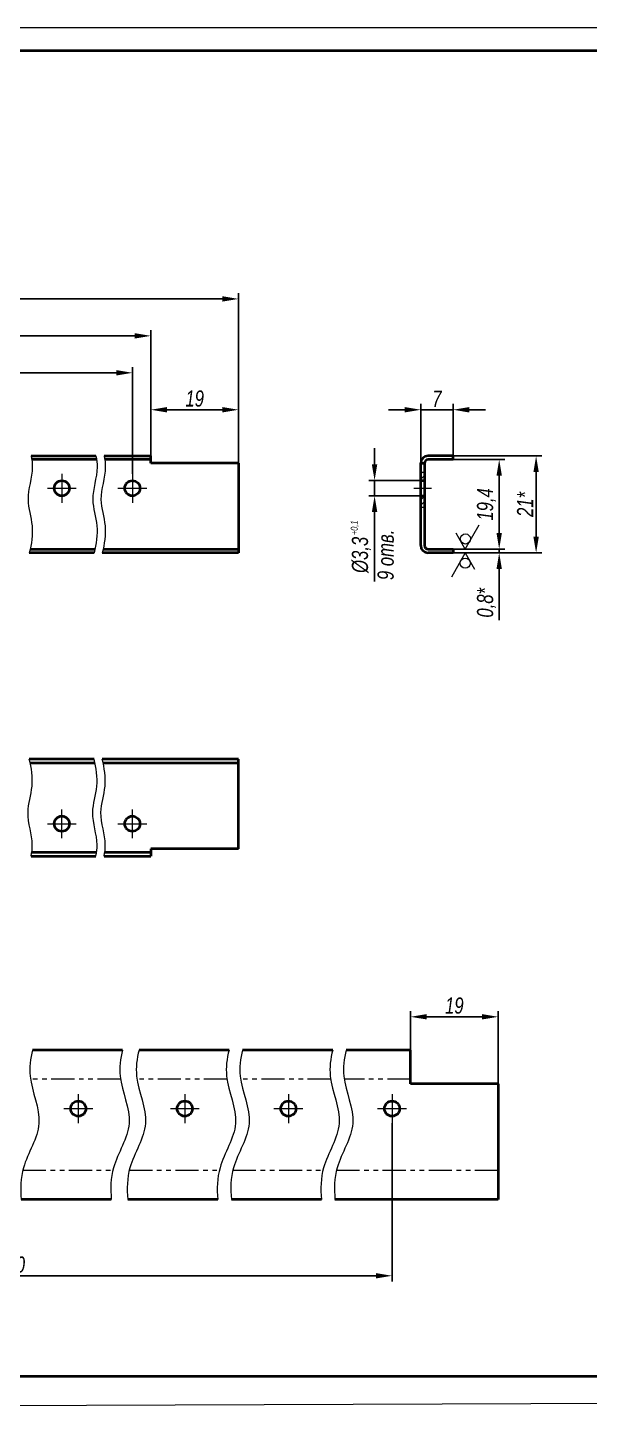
# Model space of a CAD drawing. Header units: millimetres. Extents: x 12064 to 35004, y -6103 to -2658.
# Drawn here: x 31371.3 to 31493, y -3148.8 to -2849.6 of the extents above; entities that cross this region are included whole.
import ezdxf

# ---------------------------------------------------------------- set-up
doc = ezdxf.new("R2010")
doc.units = ezdxf.units.MM
doc.linetypes.add('LT_03', pattern=[20.32, 12.7, -2.54, 2.54, -2.54])
doc.linetypes.add('LT_04', pattern=[20, 10, -2, 2, -2, 2, -2])
for name, color, linetype, lineweight in [('Layer_02', 1, 'Continuous', 13), ('Layer_03', 5, 'LT_04', 13), ('Layer_04', 7, 'Continuous', 40), ('Layer_05', 6, 'Continuous', 13), ('Layer_06', 7, 'Continuous', 40), ('Layer_09', 1, 'Continuous', 15), ('Layer_10', 6, 'Continuous', 15), ('Layer_11', 1, 'LT_03', 15)]:
    doc.layers.add(name, color=color, linetype=linetype, lineweight=lineweight)
doc.styles.add('Style_01', font='ARIALNI.TTF', dxfattribs={"width": 0.9, "height": 3.5})
doc.dimstyles.new('DimStyle_01', dxfattribs={"dimtxt": 3.5, "dimasz": 3.5, "dimexe": 1.25, "dimexo": 0, "dimtad": 1, "dimdec": 1, "dimtxsty": 'Style_01', "dimcen": 2.5, "dimazin": 3, "dimtfac": 1, "dimtdec": 1, "dimtmove": 0, "dimatfit": 3})
doc.dimstyles.new('DimStyle_02', dxfattribs={"dimtxt": 3.5, "dimasz": 3.5, "dimexe": 1.25, "dimexo": 0, "dimtad": 1, "dimdec": 1, "dimtxsty": 'Style_01', "dimcen": 0, "dimazin": 3, "dimtfac": 1, "dimtdec": 1, "dimtmove": 0, "dimatfit": 3})

# ---------------------------------------------------------------- blocks, each defined once
blk = doc.blocks.new('*D2896')
at = {"layer": 'Defpoints', "color": 0, "ltscale": 0.5}
for p in [(31393.99, -2924.31), (31284.81, -2946.19), (31393.99, -2946.19)]:
    blk.add_point(p, dxfattribs=at)
at = {"layer": 'Layer_09', "color": 0, "lineweight": -2, "ltscale": 0.5}
for p, q in [((31284.81, -2946.19), (31284.81, -2923.06)), ((31393.99, -2946.19), (31393.99, -2923.06)), ((31288.31, -2924.31), (31390.49, -2924.31))]:
    blk.add_line(p, q, dxfattribs=at)
at = {"layer": 'Layer_09', "color": 0, "ltscale": 0.5}
for points in [[(31288.31, -2923.73), (31288.31, -2924.9), (31284.81, -2924.31)], [(31390.49, -2923.73), (31390.49, -2924.9), (31393.99, -2924.31)]]:
    blk.add_solid(points, dxfattribs=at)
at = {"layer": 'Layer_09', "color": 0, "ltscale": 0.5, "insert": (31339.4, -2921.9), "char_height": 3.5, "attachment_point": 5, "style": 'Style_01'}
blk.add_mtext('230х8=1840', dxfattribs=at)
blk = doc.blocks.new('*D2898')
at = {"layer": 'Defpoints', "color": 0, "ltscale": 0.5}
for p in [(31397.99, -2916.31), (31278.81, -2942.31), (31397.99, -2942.31)]:
    blk.add_point(p, dxfattribs=at)
at = {"layer": 'Layer_09', "color": 0, "lineweight": -2, "ltscale": 0.5}
for p, q in [((31278.81, -2942.31), (31278.81, -2915.06)), ((31282.31, -2916.31), (31394.49, -2916.31)), ((31397.99, -2942.31), (31397.99, -2915.06))]:
    blk.add_line(p, q, dxfattribs=at)
at = {"layer": 'Layer_09', "color": 0, "ltscale": 0.5}
for points in [[(31282.31, -2915.73), (31282.31, -2916.9), (31278.81, -2916.31)], [(31394.49, -2915.73), (31394.49, -2916.9), (31397.99, -2916.31)]]:
    blk.add_solid(points, dxfattribs=at)
at = {"layer": 'Layer_09', "color": 0, "ltscale": 0.5, "insert": (31338.4, -2913.9), "char_height": 3.5, "attachment_point": 5, "style": 'Style_01'}
blk.add_mtext('1850', dxfattribs=at)
blk = doc.blocks.new('*D2899')
at = {"layer": 'Defpoints', "color": 0, "ltscale": 0.5}
for p in [(31416.99, -2908.31), (31257.81, -2943.91), (31416.99, -2943.91)]:
    blk.add_point(p, dxfattribs=at)
at = {"layer": 'Layer_09', "color": 0, "lineweight": -2, "ltscale": 0.5}
for p, q in [((31257.81, -2943.91), (31257.81, -2907.06)), ((31416.99, -2943.91), (31416.99, -2907.06)), ((31261.31, -2908.31), (31413.49, -2908.31))]:
    blk.add_line(p, q, dxfattribs=at)
at = {"layer": 'Layer_09', "color": 0, "ltscale": 0.5}
for points in [[(31261.31, -2907.73), (31261.31, -2908.9), (31257.81, -2908.31)], [(31413.49, -2907.73), (31413.49, -2908.9), (31416.99, -2908.31)]]:
    blk.add_solid(points, dxfattribs=at)
at = {"layer": 'Layer_09', "color": 0, "ltscale": 0.5, "insert": (31337.4, -2905.9), "char_height": 3.5, "attachment_point": 5, "style": 'Style_01'}
blk.add_mtext('1890*', dxfattribs=at)
blk = doc.blocks.new('*D2900')
at = {"layer": 'Defpoints', "color": 0, "ltscale": 0.5}
for p in [(31463.47, -2932.31), (31456.47, -2943.91), (31463.47, -2943.11)]:
    blk.add_point(p, dxfattribs=at)
at = {"layer": 'Layer_09', "color": 0, "lineweight": -2, "ltscale": 0.5}
for p, q in [((31456.47, -2943.91), (31456.47, -2931.06)), ((31463.47, -2943.11), (31463.47, -2931.06)), ((31452.97, -2932.31), (31449.47, -2932.31)), ((31456.47, -2932.31), (31463.47, -2932.31)), ((31466.97, -2932.31), (31470.47, -2932.31))]:
    blk.add_line(p, q, dxfattribs=at)
at = {"layer": 'Layer_09', "color": 0, "ltscale": 0.5}
for points in [[(31452.97, -2931.73), (31452.97, -2932.9), (31456.47, -2932.31)], [(31466.97, -2931.73), (31466.97, -2932.9), (31463.47, -2932.31)]]:
    blk.add_solid(points, dxfattribs=at)
at = {"layer": 'Layer_09', "color": 0, "ltscale": 0.5, "insert": (31459.97, -2929.94), "char_height": 3.5, "attachment_point": 5, "style": 'Style_01'}
blk.add_mtext('7', dxfattribs=at)
blk = doc.blocks.new('*D2901')
at = {"layer": 'Defpoints', "color": 0, "ltscale": 0.5}
for p in [(31463.47, -2943.11), (31463.47, -2962.51), (31473.47, -2962.51)]:
    blk.add_point(p, dxfattribs=at)
at = {"layer": 'Layer_09', "color": 0, "lineweight": -2, "ltscale": 0.5}
for p, q in [((31463.47, -2943.11), (31474.72, -2943.11)), ((31473.47, -2946.61), (31473.47, -2959.01)), ((31463.47, -2962.51), (31474.72, -2962.51))]:
    blk.add_line(p, q, dxfattribs=at)
at = {"layer": 'Layer_09', "color": 0, "ltscale": 0.5}
for points in [[(31472.88, -2946.61), (31474.05, -2946.61), (31473.47, -2943.11)], [(31472.88, -2959.01), (31474.05, -2959.01), (31473.47, -2962.51)]]:
    blk.add_solid(points, dxfattribs=at)
at = {"layer": 'Layer_09', "color": 0, "ltscale": 0.5, "insert": (31470.73, -2952.81), "char_height": 3.5, "attachment_point": 5, "rotation": 90, "style": 'Style_01'}
blk.add_mtext('19,4', dxfattribs=at)
blk = doc.blocks.new('*D2902')
at = {"layer": 'Defpoints', "color": 0, "ltscale": 0.5}
for p in [(31463.47, -2962.51), (31463.47, -2963.31), (31473.47, -2963.31)]:
    blk.add_point(p, dxfattribs=at)
at = {"layer": 'Layer_09', "color": 0, "lineweight": -2, "ltscale": 0.5}
for p, q in [((31473.47, -2959.01), (31473.47, -2955.51)), ((31463.47, -2962.51), (31474.72, -2962.51)), ((31463.47, -2963.31), (31474.72, -2963.31)), ((31473.47, -2962.51), (31473.47, -2963.31)), ((31473.47, -2966.81), (31473.47, -2977.9))]:
    blk.add_line(p, q, dxfattribs=at)
at = {"layer": 'Layer_09', "color": 0, "ltscale": 0.5}
for points in [[(31472.88, -2959.01), (31474.05, -2959.01), (31473.47, -2962.51)], [(31472.88, -2966.81), (31474.05, -2966.81), (31473.47, -2963.31)]]:
    blk.add_solid(points, dxfattribs=at)
at = {"layer": 'Layer_09', "color": 0, "ltscale": 0.5, "insert": (31470.73, -2974.11), "char_height": 3.5, "attachment_point": 5, "rotation": 90, "style": 'Style_01'}
blk.add_mtext('0,8*', dxfattribs=at)
blk = doc.blocks.new('*D2903')
at = {"layer": 'Defpoints', "color": 0, "ltscale": 0.5}
for p in [(31463.47, -2942.31), (31481.47, -2942.31), (31463.47, -2963.31)]:
    blk.add_point(p, dxfattribs=at)
at = {"layer": 'Layer_09', "color": 0, "lineweight": -2, "ltscale": 0.5}
for p, q in [((31463.47, -2942.31), (31482.72, -2942.31)), ((31481.47, -2959.81), (31481.47, -2945.81)), ((31463.47, -2963.31), (31482.72, -2963.31))]:
    blk.add_line(p, q, dxfattribs=at)
at = {"layer": 'Layer_09', "color": 0, "ltscale": 0.5}
for points in [[(31480.88, -2945.81), (31482.05, -2945.81), (31481.47, -2942.31)], [(31480.88, -2959.81), (31482.05, -2959.81), (31481.47, -2963.31)]]:
    blk.add_solid(points, dxfattribs=at)
at = {"layer": 'Layer_09', "color": 0, "ltscale": 0.5, "insert": (31479.08, -2952.81), "char_height": 3.5, "attachment_point": 5, "rotation": 90, "style": 'Style_01'}
blk.add_mtext('21*', dxfattribs=at)
blk = doc.blocks.new('*D2904')
at = {"layer": 'Defpoints', "color": 0, "ltscale": 0.5}
for p in [(31271.26, -3086.77), (31450.25, -3086.77), (31450.25, -3119.84)]:
    blk.add_point(p, dxfattribs=at)
at = {"layer": 'Layer_09', "color": 0, "lineweight": -2, "ltscale": 0.5}
for p, q in [((31271.26, -3086.77), (31271.26, -3121.09)), ((31450.25, -3086.77), (31450.25, -3121.09)), ((31274.76, -3119.84), (31446.75, -3119.84))]:
    blk.add_line(p, q, dxfattribs=at)
at = {"layer": 'Layer_09', "color": 0, "ltscale": 0.5}
for points in [[(31274.76, -3119.26), (31274.76, -3120.42), (31271.26, -3119.84)], [(31446.75, -3119.26), (31446.75, -3120.42), (31450.25, -3119.84)]]:
    blk.add_solid(points, dxfattribs=at)
at = {"layer": 'Layer_09', "color": 0, "ltscale": 0.5, "insert": (31360.75, -3117.43), "char_height": 3.5, "attachment_point": 5, "style": 'Style_01'}
blk.add_mtext('230х8=1840', dxfattribs=at)
blk = doc.blocks.new('*D2905')
at = {"layer": 'Defpoints', "color": 0, "ltscale": 0.5}
for p in [(31456.47, -2947.66), (31446.47, -2950.96), (31456.47, -2950.96)]:
    blk.add_point(p, dxfattribs=at)
at = {"layer": 'Layer_09', "color": 0, "lineweight": -2, "ltscale": 0.5}
for p, q in [((31446.47, -2944.16), (31446.47, -2940.66)), ((31456.47, -2947.66), (31445.22, -2947.66)), ((31446.47, -2947.66), (31446.47, -2950.96)), ((31456.47, -2950.96), (31445.22, -2950.96)), ((31446.47, -2954.46), (31446.47, -2969.52))]:
    blk.add_line(p, q, dxfattribs=at)
at = {"layer": 'Layer_09', "color": 0, "ltscale": 0.5}
for points in [[(31445.88, -2944.16), (31447.05, -2944.16), (31446.47, -2947.66)], [(31445.88, -2954.46), (31447.05, -2954.46), (31446.47, -2950.96)]]:
    blk.add_solid(points, dxfattribs=at)
at = {"layer": 'Layer_09', "color": 0, "ltscale": 0.5, "char_height": 3.5, "attachment_point": 5, "rotation": 90, "style": 'Style_01'}
for s, insert in [('9 отв.', (31448.88, -2963.74)), ('%%C3,3', (31443.62, -2963.74))]:
    blk.add_mtext(s, dxfattribs=dict(at, insert=insert))
blk = doc.blocks.new('*D2906')
at = {"layer": 'Defpoints', "color": 0, "ltscale": 0.5}
for p in [(31416.99, -2932.31), (31397.99, -2942.31), (31416.99, -2943.91)]:
    blk.add_point(p, dxfattribs=at)
at = {"layer": 'Layer_09', "color": 0, "lineweight": -2, "ltscale": 0.5}
for p, q in [((31397.99, -2942.31), (31397.99, -2931.06)), ((31416.99, -2943.91), (31416.99, -2931.06)), ((31401.49, -2932.31), (31413.49, -2932.31))]:
    blk.add_line(p, q, dxfattribs=at)
at = {"layer": 'Layer_09', "color": 0, "ltscale": 0.5}
for points in [[(31401.49, -2931.73), (31401.49, -2932.9), (31397.99, -2932.31)], [(31413.49, -2931.73), (31413.49, -2932.9), (31416.99, -2932.31)]]:
    blk.add_solid(points, dxfattribs=at)
at = {"layer": 'Layer_09', "color": 0, "ltscale": 0.5, "insert": (31407.49, -2929.9), "char_height": 3.5, "attachment_point": 5, "style": 'Style_01'}
blk.add_mtext('19', dxfattribs=at)
blk = doc.blocks.new('*D2848')
at = {"layer": 'Defpoints', "color": 0, "ltscale": 0.5}
for p in [(31473.25, -3063.76), (31454.25, -3070.96), (31473.25, -3078.25)]:
    blk.add_point(p, dxfattribs=at)
at = {"layer": 'Layer_09', "color": 0, "lineweight": -2, "ltscale": 0.5}
for p, q in [((31454.25, -3070.96), (31454.25, -3062.51)), ((31457.75, -3063.76), (31469.75, -3063.76)), ((31473.25, -3078.25), (31473.25, -3062.51))]:
    blk.add_line(p, q, dxfattribs=at)
at = {"layer": 'Layer_09', "color": 0, "ltscale": 0.5}
for points in [[(31457.75, -3063.18), (31457.75, -3064.34), (31454.25, -3063.76)], [(31469.75, -3063.18), (31469.75, -3064.34), (31473.25, -3063.76)]]:
    blk.add_solid(points, dxfattribs=at)
at = {"layer": 'Layer_09', "color": 0, "ltscale": 0.5, "insert": (31463.75, -3061.35), "char_height": 3.5, "attachment_point": 5, "style": 'Style_01'}
blk.add_mtext('19', dxfattribs=at)

msp = doc.modelspace()

# ---------------------------------------------------------------- hatches: boundary and pattern name
at = {"layer": 'Layer_10', "ltscale": 0.5}
h = msp.add_hatch(dxfattribs=at)
h.set_pattern_fill('ANSI31', color=256, scale=0.25)
h.set_pattern_definition([(45, (38.0079, -10.7303), (-0.561266008, 0.561266008), [])])
edge = h.paths.add_edge_path()
edge.add_spline(control_points=[(31457.27, -2945.76), (31457.11, -2945.81), (31456.85, -2945.86), (31456.58, -2945.79), (31456.47, -2945.76)], knot_values=[0.95436, 0.95436, 0.95436, 0.95436, 1.429915, 1.757459, 1.757459, 1.757459, 1.757459], degree=3, periodic=0)
edge.add_line((31456.47, -2945.91), (31456.47, -2947.66))
edge.add_line((31456.47, -2947.66), (31457.27, -2947.66))
edge.add_line((31457.27, -2947.66), (31457.27, -2945.76))
edge = h.paths.add_edge_path()
edge.add_spline(control_points=[(31456.47, -2953.32), (31456.58, -2953.35), (31456.85, -2953.42), (31457.11, -2953.37), (31457.27, -2953.32)], knot_values=[0.95436, 0.95436, 0.95436, 0.95436, 1.281904, 1.757459, 1.757459, 1.757459, 1.757459], degree=3, periodic=0)
edge.add_line((31457.27, -2953.32), (31457.27, -2950.96))
edge.add_line((31457.27, -2950.96), (31456.47, -2950.96))
edge.add_line((31456.47, -2950.96), (31456.47, -2953.32))

# ---------------------------------------------------------------- linework, layer by layer
at = {"layer": 'Layer_03', "ltscale": 0.5}
for p, q in [((31391.43, -3077.3), (31371.92, -3077.3)), ((31414.5, -3077.3), (31394.99, -3077.3)), ((31436.96, -3077.3), (31417.44, -3077.3)), ((31454.25, -3077.3), (31439.9, -3077.3)), ((31370.25, -3096.99), (31389.76, -3096.99)), ((31393.32, -3096.99), (31412.83, -3096.99)), ((31415.77, -3096.99), (31435.28, -3096.99)), ((31438.22, -3096.99), (31473.25, -3096.99))]:
    msp.add_line(p, q, dxfattribs=at)
at = {"layer": 'Layer_04'}
for p, q in [((31372.05, -2942.31), (31386.09, -2942.31)), ((31386.23, -2943.11), (31372.19, -2943.11)), ((31387.87, -2942.31), (31397.99, -2942.31)), ((31397.99, -2943.11), (31388.01, -2943.11)), ((31397.99, -2943.91), (31397.99, -2942.31)), ((31416.99, -2943.91), (31397.99, -2943.91)), ((31416.99, -2943.91), (31416.99, -2961.71)), ((31456.47, -2943.91), (31457.27, -2943.91)), ((31456.47, -2961.71), (31456.47, -2943.91)), ((31457.27, -2943.91), (31457.27, -2961.71)), ((31463.47, -2942.31), (31458.07, -2942.31)), ((31463.47, -2943.11), (31458.07, -2943.11)), ((31463.47, -2943.11), (31463.47, -2942.31)), ((31416.99, -2961.71), (31416.99, -2963.31)), ((31385.68, -2963.31), (31371.64, -2963.31)), ((31371.83, -2962.51), (31385.87, -2962.51)), ((31416.99, -2963.31), (31387.46, -2963.31)), ((31387.64, -2962.51), (31416.99, -2962.51)), ((31458.07, -2962.51), (31463.47, -2962.51)), ((31463.47, -2963.31), (31458.07, -2963.31)), ((31463.47, -2962.51), (31463.47, -2963.31)), ((31385.68, -3007.96), (31371.64, -3007.96)), ((31371.83, -3008.76), (31385.87, -3008.76)), ((31416.99, -3007.96), (31387.46, -3007.96)), ((31387.64, -3008.76), (31416.99, -3008.76)), ((31416.99, -3009.56), (31416.99, -3007.96)), ((31416.99, -3027.36), (31416.99, -3009.56)), ((31416.99, -3027.36), (31397.99, -3027.36)), ((31397.99, -3027.36), (31397.99, -3028.96)), ((31372.05, -3028.96), (31386.09, -3028.96)), ((31386.23, -3028.16), (31372.19, -3028.16)), ((31387.87, -3028.96), (31397.99, -3028.96)), ((31397.99, -3028.16), (31388.01, -3028.16)), ((31391.87, -3070.96), (31372.36, -3070.96)), ((31414.94, -3070.96), (31395.43, -3070.96)), ((31437.39, -3070.96), (31417.88, -3070.96)), ((31454.25, -3070.96), (31440.33, -3070.96)), ((31454.25, -3078.25), (31454.25, -3070.96)), ((31473.25, -3078.25), (31454.25, -3078.25)), ((31473.25, -3078.25), (31473.25, -3103.33)), ((31389.43, -3103.33), (31369.91, -3103.33)), ((31412.5, -3103.33), (31392.98, -3103.33)), ((31434.95, -3103.33), (31415.44, -3103.33)), ((31473.25, -3103.33), (31437.89, -3103.33))]:
    msp.add_line(p, q, dxfattribs=at)
at = {"layer": 'Layer_04', "ltscale": 0.5}
for p, q in [((31456.47, -2947.66), (31457.27, -2947.66)), ((31456.47, -2950.96), (31457.27, -2950.96))]:
    msp.add_line(p, q, dxfattribs=at)
at = {"layer": 'Layer_04'}
for centre in [(31378.7, -2949.31), (31393.99, -2949.31), (31378.7, -3021.96), (31393.99, -3021.96), (31382.27, -3083.65), (31405.34, -3083.65), (31427.79, -3083.65), (31450.25, -3083.65)]:
    msp.add_circle(centre, 1.65, dxfattribs=at)
for centre, radius, start, end in [((31458.07, -2943.91), 1.6, 90, 180), ((31458.07, -2943.91), 0.8, 90, 180), ((31458.07, -2961.71), 1.6, 180, 270), ((31458.07, -2961.71), 0.8, 180, 270)]:
    msp.add_arc(centre, radius, start, end, dxfattribs=at)
at = {"layer": 'Layer_05'}
for p, q in [((31145.41, -2849.57), (31775.41, -2849.57)), ((31775.41, -3146.57), (31146.45, -3148.77))]:
    msp.add_line(p, q, dxfattribs=at)
at = {"layer": 'Layer_06', "linetype": 'Continuous'}
for p, q in [((31770.41, -2854.57), (31153.53, -2854.57)), ((31165.41, -3141.57), (31770.41, -3141.57))]:
    msp.add_line(p, q, dxfattribs=at)
at = {"layer": 'Layer_10', "color": 1, "lineweight": 13, "ltscale": 0.141451}
for p, q in [((31466.13, -2962.51), (31464.11, -2959.01)), ((31466.13, -2963.31), (31468.15, -2966.81))]:
    msp.add_line(p, q, dxfattribs=at)
at = {"layer": 'Layer_10', "color": 1, "lineweight": 13, "ltscale": 0.303109}
for p, q in [((31466.13, -2962.51), (31469.16, -2957.26)), ((31466.13, -2963.31), (31463.1, -2968.56))]:
    msp.add_line(p, q, dxfattribs=at)
at = {"layer": 'Layer_10', "color": 1, "lineweight": 13}
for centre in [(31466.14, -2960.29), (31466.12, -2965.54)]:
    msp.add_circle(centre, 1.1, dxfattribs=at)
at = {"layer": 'Layer_10', "ltscale": 0.5}
for points, knots in [([(31372.05, -2942.31), (31372.22, -2943.13), (31372.61, -2946.25), (31370.59, -2951.33), (31372.75, -2957.5), (31372.13, -2961.36), (31371.64, -2963.31)], [3.206441, 3.206441, 3.206441, 3.206441, 5.694888, 12.739741, 18.509002, 24.451336, 24.451336, 24.451336, 24.451336]), ([(31386.09, -2942.31), (31386.26, -2943.13), (31386.65, -2946.25), (31384.63, -2951.33), (31386.79, -2957.5), (31386.17, -2961.36), (31385.68, -2963.31)], [3.206441, 3.206441, 3.206441, 3.206441, 5.694888, 12.739741, 18.509002, 24.451336, 24.451336, 24.451336, 24.451336]), ([(31387.87, -2942.31), (31388.03, -2943.13), (31388.42, -2946.25), (31386.4, -2951.33), (31388.57, -2957.5), (31387.94, -2961.36), (31387.46, -2963.31)], [3.206441, 3.206441, 3.206441, 3.206441, 5.694888, 12.739741, 18.509002, 24.451336, 24.451336, 24.451336, 24.451336]), ([(31456.47, -2945.76), (31456.58, -2945.79), (31456.85, -2945.86), (31457.11, -2945.81), (31457.27, -2945.76)], [0.9543605, 0.9543605, 0.9543605, 0.9543605, 1.2819042, 1.7574589, 1.7574589, 1.7574589, 1.7574589]), ([(31456.47, -2953.32), (31456.58, -2953.35), (31456.85, -2953.42), (31457.11, -2953.37), (31457.27, -2953.32)], [0.9543605, 0.9543605, 0.9543605, 0.9543605, 1.2819042, 1.7574589, 1.7574589, 1.7574589, 1.7574589]), ([(31372.05, -3028.96), (31372.22, -3028.15), (31372.61, -3025.03), (31370.59, -3019.95), (31372.75, -3013.77), (31372.13, -3009.92), (31371.64, -3007.96)], [3.206441, 3.206441, 3.206441, 3.206441, 5.694888, 12.739741, 18.509002, 24.451336, 24.451336, 24.451336, 24.451336]), ([(31386.09, -3028.96), (31386.26, -3028.15), (31386.65, -3025.03), (31384.63, -3019.95), (31386.79, -3013.77), (31386.17, -3009.92), (31385.68, -3007.96)], [3.206441, 3.206441, 3.206441, 3.206441, 5.694888, 12.739741, 18.509002, 24.451336, 24.451336, 24.451336, 24.451336]), ([(31387.87, -3028.96), (31388.03, -3028.15), (31388.42, -3025.03), (31386.4, -3019.95), (31388.57, -3013.77), (31387.94, -3009.92), (31387.46, -3007.96)], [3.206441, 3.206441, 3.206441, 3.206441, 5.694888, 12.739741, 18.509002, 24.451336, 24.451336, 24.451336, 24.451336]), ([(31372.36, -3070.96), (31371.87, -3072.84), (31371.19, -3078.11), (31375.75, -3086.93), (31369.83, -3095.32), (31369.69, -3100.99), (31369.91, -3103.33)], [7.378433, 7.378433, 7.378433, 7.378433, 13.17873, 23.585016, 33.744602, 40.729009, 40.729009, 40.729009, 40.729009]), ([(31391.87, -3070.96), (31391.38, -3072.84), (31390.71, -3078.11), (31395.26, -3086.93), (31389.34, -3095.32), (31389.21, -3100.99), (31389.43, -3103.33)], [7.378433, 7.378433, 7.378433, 7.378433, 13.17873, 23.585016, 33.744602, 40.729009, 40.729009, 40.729009, 40.729009]), ([(31395.43, -3070.96), (31394.94, -3072.84), (31394.27, -3078.11), (31398.82, -3086.93), (31392.9, -3095.32), (31392.77, -3100.99), (31392.98, -3103.33)], [7.378433, 7.378433, 7.378433, 7.378433, 13.17873, 23.585016, 33.744602, 40.729009, 40.729009, 40.729009, 40.729009]), ([(31414.94, -3070.96), (31414.45, -3072.84), (31413.78, -3078.11), (31418.33, -3086.93), (31412.41, -3095.32), (31412.28, -3100.99), (31412.5, -3103.33)], [7.378433, 7.378433, 7.378433, 7.378433, 13.17873, 23.585016, 33.744602, 40.729009, 40.729009, 40.729009, 40.729009]), ([(31417.88, -3070.96), (31417.39, -3072.84), (31416.72, -3078.11), (31421.27, -3086.93), (31415.35, -3095.32), (31415.22, -3100.99), (31415.44, -3103.33)], [7.378433, 7.378433, 7.378433, 7.378433, 13.17873, 23.585016, 33.744602, 40.729009, 40.729009, 40.729009, 40.729009]), ([(31437.39, -3070.96), (31436.91, -3072.84), (31436.23, -3078.11), (31440.79, -3086.93), (31434.86, -3095.32), (31434.73, -3100.99), (31434.95, -3103.33)], [7.378433, 7.378433, 7.378433, 7.378433, 13.17873, 23.585016, 33.744602, 40.729009, 40.729009, 40.729009, 40.729009]), ([(31440.33, -3070.96), (31439.85, -3072.84), (31439.17, -3078.11), (31443.73, -3086.93), (31437.8, -3095.32), (31437.67, -3100.99), (31437.89, -3103.33)], [7.378433, 7.378433, 7.378433, 7.378433, 13.17873, 23.585016, 33.744602, 40.729009, 40.729009, 40.729009, 40.729009])]:
    msp.add_open_spline(points, degree=3, knots=knots, dxfattribs=at)
at = {"layer": 'Layer_11', "ltscale": 0.5}
for p, q in [((31378.7, -2946.19), (31378.7, -2952.44)), ((31393.99, -2946.19), (31393.99, -2952.44)), ((31375.58, -2949.31), (31381.83, -2949.31)), ((31390.87, -2949.31), (31397.12, -2949.31)), ((31454.96, -2949.31), (31458.77, -2949.31)), ((31378.7, -3025.09), (31378.7, -3018.84)), ((31393.99, -3025.09), (31393.99, -3018.84)), ((31375.58, -3021.96), (31381.83, -3021.96)), ((31390.87, -3021.96), (31397.12, -3021.96)), ((31382.27, -3080.52), (31382.27, -3086.77)), ((31405.34, -3080.52), (31405.34, -3086.77)), ((31427.79, -3080.52), (31427.79, -3086.77)), ((31450.25, -3080.52), (31450.25, -3086.77)), ((31379.15, -3083.65), (31385.39, -3083.65)), ((31402.22, -3083.65), (31408.46, -3083.65)), ((31424.67, -3083.65), (31430.92, -3083.65)), ((31447.12, -3083.65), (31453.37, -3083.65))]:
    msp.add_line(p, q, dxfattribs=at)

# ---------------------------------------------------------------- texts
at = {"layer": 'Layer_02', "style": 'Style_01', "width": 0.9}
msp.add_text('+0,1', height=1.5, rotation=90, dxfattribs=at).set_placement((31442.81, -2959.47))

# ---------------------------------------------------------------- dimensions: what is measured, and where the dimension line sits
at = {"layer": 'Layer_09', "ltscale": 0.5}
for base, p1, p2, text, picture, middle in [((31416.99, -2908.31), (31257.81, -2943.91), (31416.99, -2943.91), '1890*', '*D2899', (31337.4, -2905.9)), ((31397.99, -2916.31), (31278.81, -2942.31), (31397.99, -2942.31), '1850', '*D2898', (31338.4, -2913.9)), ((31393.99, -2924.31), (31284.81, -2946.19), (31393.99, -2946.19), '230х8=1840', '*D2896', (31339.4, -2921.9)), ((31450.25, -3119.84), (31271.26, -3086.77), (31450.25, -3086.77), '230х8=1840', '*D2904', (31360.75, -3117.43))]:
    dim = msp.add_linear_dim(base=base, p1=p1, p2=p2, text=text, dimstyle='DimStyle_01', dxfattribs=at)
    dim.commit()
    dim.dimension.update_dxf_attribs({"geometry": picture, "text_midpoint": middle})
for base, p1, p2, dimstyle, picture, middle in [((31416.99, -2932.31), (31397.99, -2942.31), (31416.99, -2943.91), 'DimStyle_01', '*D2906', (31407.49, -2929.9)), ((31463.47, -2932.31), (31456.47, -2943.91), (31463.47, -2943.11), 'DimStyle_01', '*D2900', (31459.97, -2929.94)), ((31473.25, -3063.76), (31454.25, -3070.96), (31473.25, -3078.25), 'DimStyle_02', '*D2848', (31463.75, -3061.35))]:
    dim = msp.add_linear_dim(base=base, p1=p1, p2=p2, dimstyle=dimstyle, dxfattribs=at)
    dim.commit()
    dim.dimension.update_dxf_attribs({"geometry": picture, "text_midpoint": middle})
for base, p1, p2, text, picture, middle in [((31446.47, -2950.96), (31456.47, -2947.66), (31456.47, -2950.96), '%%C<>\\X9 отв.', '*D2905', (31446.47, -2963.74)), ((31481.47, -2942.31), (31463.47, -2963.31), (31463.47, -2942.31), '<>*', '*D2903', (31479.08, -2952.81)), ((31473.47, -2963.31), (31463.47, -2962.51), (31463.47, -2963.31), '<>*', '*D2902', (31470.73, -2974.11))]:
    dim = msp.add_linear_dim(base=base, p1=p1, p2=p2, angle=90, text=text, dimstyle='DimStyle_01', dxfattribs=at)
    dim.commit()
    dim.dimension.update_dxf_attribs({"geometry": picture, "text_midpoint": middle})
dim = msp.add_linear_dim(base=(31473.47, -2962.51), p1=(31463.47, -2943.11), p2=(31463.47, -2962.51), angle=90, dimstyle='DimStyle_01', dxfattribs=at)
dim.commit()
dim.dimension.update_dxf_attribs({"geometry": '*D2901', "text_midpoint": (31470.73, -2952.81)})

doc.saveas('drawing.dxf')
